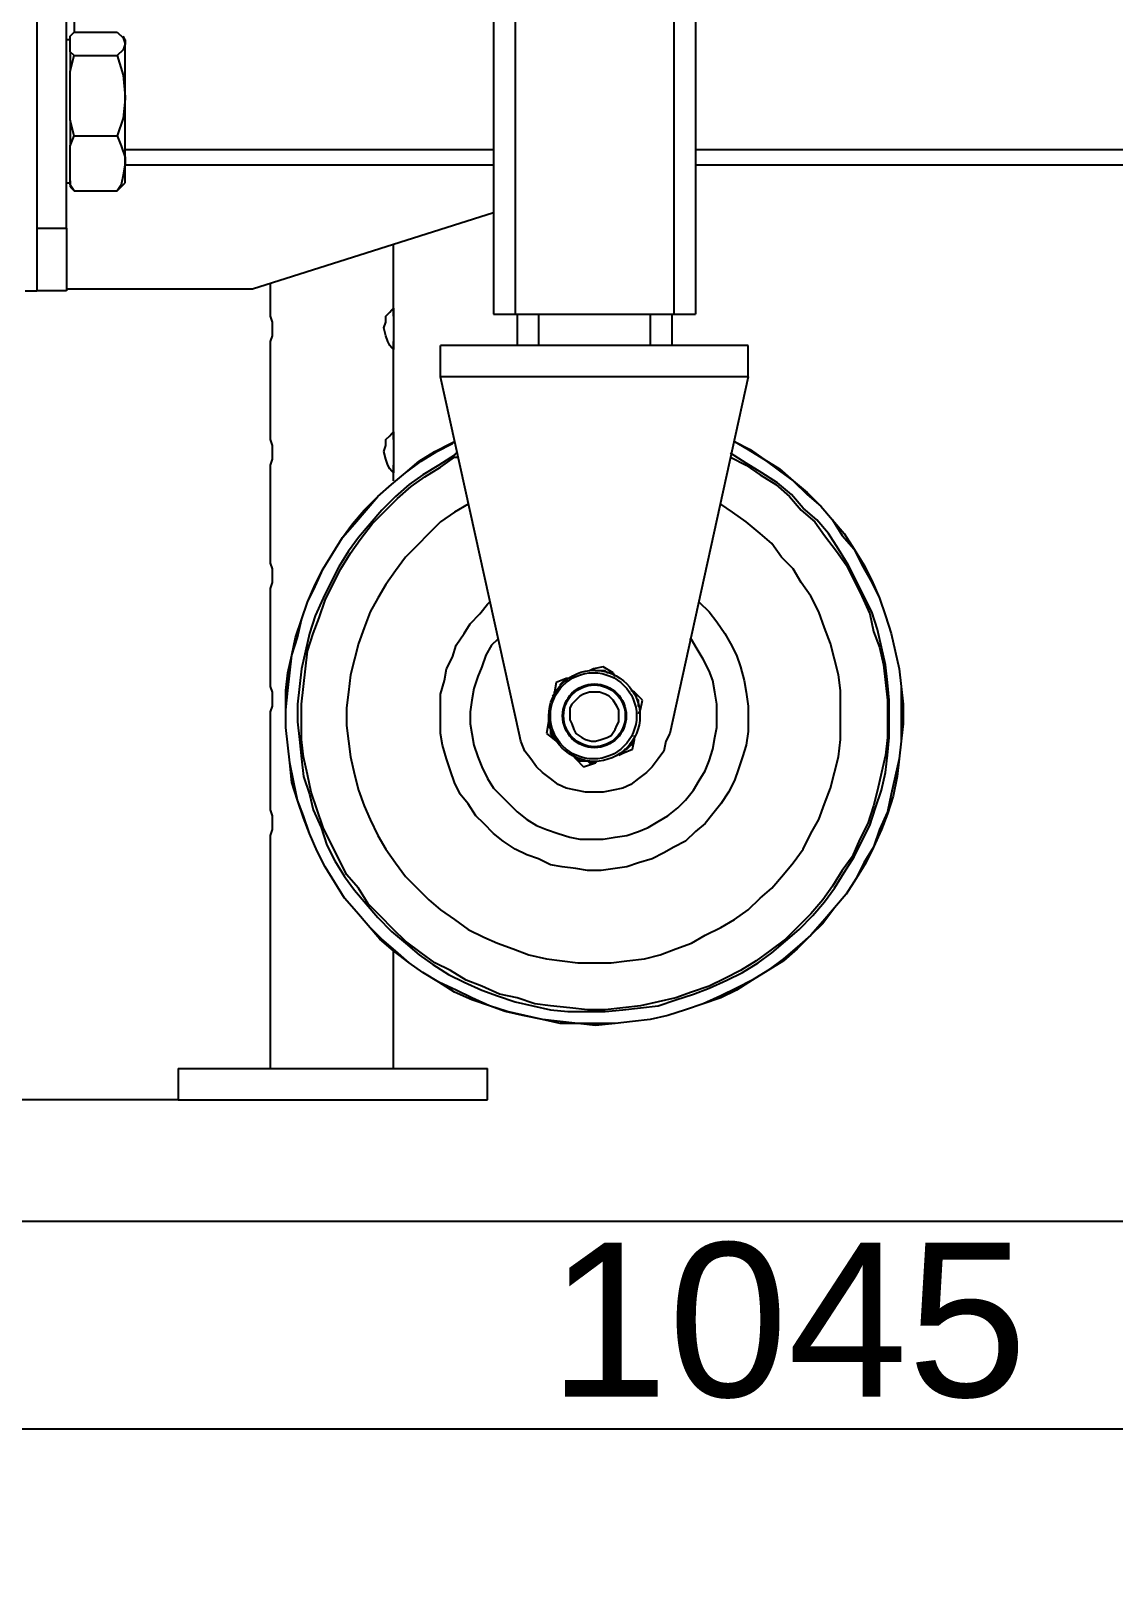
# Model space of a CAD drawing. Extents: x 3 to 592, y 5 to 207.
# Drawn here: x 189.48 to 208.97, y 125.32 to 153.33 of the extents above; entities that cross this region are included whole.
import ezdxf

# ---------------------------------------------------------------- set-up
doc = ezdxf.new("R2010")
doc.units = 0
doc.layers.get('0').update_dxf_attribs({"linetype": 'CONTINUOUS'})
picture_1 = doc.add_image_def('image3.jpg', size_in_pixel=(600, 560))

msp = doc.modelspace()

# ---------------------------------------------------------------- linework, layer by layer
at = {"color": 7}
for points in [[(189.582778, 172.896389), (189.582778, 148.660556)], [(190.111944, 149.789444), (190.111944, 171.7675)], [(201.048056, 170.991389), (201.048056, 148.237222)], [(201.436111, 170.991389), (201.436111, 148.237222)], [(197.8025, 169.509722), (197.8025, 148.237222)], [(198.190556, 169.439167), (198.190556, 148.237222)], [(190.253056, 159.385), (190.253056, 153.317222)], [(190.1825, 153.246667), (190.253056, 153.317222)], [(190.1825, 153.105556), (190.1825, 153.246667)], [(190.253056, 153.317222), (191.029167, 153.317222)], [(191.029167, 153.317222), (191.135, 153.211389), (191.170278, 153.105556)], [(191.170278, 153.176111), (191.135, 153.246667)], [(190.1825, 153.176111), (190.111944, 153.176111)], [(190.1825, 152.964444), (190.1825, 153.105556)], [(190.253056, 152.893889), (190.1825, 152.964444)], [(190.1825, 152.964444), (190.1825, 152.929167), (190.1825, 152.893889), (190.1825, 152.858611), (190.1825, 152.823333), (190.1825, 152.752778), (190.1825, 152.7175), (190.1825, 152.646944), (190.1825, 152.611667)], [(191.170278, 153.105556), (191.135, 152.999722), (191.029167, 152.893889)], [(191.170278, 153.176111), (191.170278, 153.140833), (191.170278, 153.105556)], [(191.170278, 152.153056), (191.170278, 152.329444), (191.170278, 152.470556), (191.170278, 152.611667), (191.170278, 152.752778), (191.170278, 152.858611), (191.170278, 152.964444), (191.170278, 153.035), (191.170278, 153.105556)], [(190.1825, 152.611667), (190.253056, 152.893889)], [(190.253056, 152.893889), (191.029167, 152.893889)], [(191.029167, 152.893889), (191.135, 152.541111), (191.170278, 152.153056)], [(190.1825, 152.153056), (190.1825, 152.611667)], [(190.1825, 151.729722), (190.1825, 152.153056)], [(191.170278, 152.153056), (191.170278, 152.117778), (191.135, 151.765), (191.029167, 151.4475)], [(191.170278, 150.953611), (191.170278, 151.059444), (191.170278, 151.200556), (191.170278, 151.341667), (191.170278, 151.518056), (191.170278, 151.659167), (191.170278, 151.835556), (191.170278, 152.011944), (191.170278, 152.153056)], [(190.253056, 151.4475), (190.1825, 151.729722)], [(190.1825, 151.729722), (190.1825, 151.659167), (190.1825, 151.588611), (190.1825, 151.553333), (190.1825, 151.482778), (190.1825, 151.412222), (190.1825, 151.376944), (190.1825, 151.306389), (190.1825, 151.271111)], [(190.1825, 151.271111), (190.253056, 151.4475)], [(190.253056, 151.4475), (191.029167, 151.4475)], [(191.029167, 151.4475), (191.099722, 151.271111), (191.170278, 151.059444), (191.170278, 150.953611)], [(190.1825, 150.953611), (190.1825, 151.271111)], [(191.170278, 151.200556), (197.8025, 151.200556)], [(201.436111, 151.200556), (210.220278, 151.200556)], [(190.1825, 150.636111), (190.1825, 150.953611)], [(191.170278, 150.953611), (191.135, 150.741944), (191.099722, 150.565556), (191.029167, 150.459722)], [(191.170278, 150.600833), (191.170278, 150.636111), (191.170278, 150.706667), (191.170278, 150.741944), (191.170278, 150.847778), (191.170278, 150.953611)], [(197.8025, 150.918333), (191.170278, 150.918333)], [(210.114444, 150.918333), (201.436111, 150.918333)], [(190.111944, 150.600833), (190.1825, 150.600833)], [(190.253056, 150.459722), (190.1825, 150.565556), (190.1825, 150.636111)], [(190.1825, 150.636111), (190.1825, 150.600833), (190.1825, 150.565556), (190.1825, 150.530278)], [(190.1825, 150.530278), (190.253056, 150.459722)], [(190.253056, 150.459722), (191.029167, 150.459722)], [(191.029167, 150.459722), (191.135, 150.565556)], [(191.135, 150.565556), (191.170278, 150.600833)], [(193.463333, 148.695833), (197.8025, 150.071667)], [(189.582778, 149.789444), (190.111944, 149.789444)], [(190.111944, 149.789444), (190.111944, 149.613056), (190.111944, 149.471944), (190.111944, 149.330833), (190.111944, 149.189722), (190.111944, 149.048611), (190.111944, 148.942778), (190.111944, 148.836944), (190.111944, 148.766389), (190.111944, 148.695833), (190.111944, 148.660556)], [(196.003333, 148.201944), (196.003333, 149.507222)], [(193.780833, 148.801667), (193.780833, 148.201944)], [(189.371111, 148.660556), (189.441667, 148.660556), (189.476944, 148.660556), (189.512222, 148.660556), (189.5475, 148.660556), (189.582778, 148.660556)], [(190.111944, 148.660556), (189.582778, 148.660556)], [(190.111944, 148.695833), (193.463333, 148.695833)], [(193.780833, 148.201944), (193.816111, 148.096111), (193.816111, 147.990278)], [(197.8025, 148.237222), (197.837778, 148.237222), (197.873056, 148.237222), (197.908333, 148.237222), (197.978889, 148.237222), (198.049444, 148.237222), (198.12, 148.237222), (198.190556, 148.237222)], [(198.190556, 148.237222), (201.048056, 148.237222)], [(198.225833, 148.237222), (198.225833, 147.672778)], [(198.613889, 148.237222), (198.613889, 147.672778)], [(200.624722, 148.237222), (200.624722, 147.672778)], [(201.012778, 148.237222), (201.012778, 147.672778)], [(201.048056, 148.237222), (201.118611, 148.237222), (201.189167, 148.237222), (201.259722, 148.237222), (201.295, 148.237222), (201.365556, 148.237222), (201.400833, 148.237222), (201.436111, 148.237222)], [(193.816111, 147.990278), (193.816111, 147.849167), (193.780833, 147.743333)], [(193.780833, 147.743333), (193.780833, 145.979444)], [(196.003333, 145.979444), (196.003333, 147.743333)], [(196.85, 147.108333), (196.85, 147.672778)], [(202.388611, 147.672778), (196.85, 147.672778)], [(202.388611, 147.108333), (202.388611, 147.672778)], [(202.388611, 147.108333), (196.85, 147.108333)], [(198.261111, 140.687778), (196.85, 147.108333)], [(202.388611, 147.108333), (200.9775, 140.687778)], [(193.780833, 145.979444), (193.816111, 145.873611), (193.816111, 145.767778)], [(193.816111, 145.767778), (193.816111, 145.626667), (193.780833, 145.520833)], [(204.293611, 144.003889), (204.434722, 143.721667), (204.611111, 143.404167), (204.752222, 143.121944), (204.858056, 142.804444), (204.963889, 142.486944), (205.034444, 142.169444), (205.105, 141.851944), (205.140278, 141.534444), (205.140278, 141.216944), (205.140278, 140.864167), (205.140278, 140.546667), (205.105, 140.229167), (205.034444, 139.911667), (204.963889, 139.594167), (204.893333, 139.276667), (204.752222, 138.959167), (204.646389, 138.641667), (204.47, 138.359444), (204.328889, 138.077222), (204.1525, 137.795), (203.940833, 137.548056), (203.729167, 137.301111), (203.5175, 137.054167), (203.270556, 136.8425), (203.023611, 136.630833), (202.741389, 136.419167), (202.459167, 136.242778), (202.176944, 136.101667), (201.894722, 135.960556), (201.577222, 135.819444), (201.259722, 135.713611), (200.942222, 135.607778), (200.624722, 135.537222), (200.307222, 135.501944), (199.989722, 135.466667), (199.636944, 135.466667), (199.319444, 135.466667), (199.001944, 135.501944), (198.684444, 135.537222), (198.366944, 135.607778), (198.049444, 135.678333), (197.731944, 135.784167), (197.414444, 135.925278), (197.132222, 136.066389), (196.814722, 136.2075), (196.5325, 136.383889), (196.285556, 136.560278), (196.038611, 136.771944), (195.791667, 136.983611), (195.544722, 137.230556), (195.333056, 137.4775), (195.121389, 137.724444), (194.945, 138.006667), (194.768611, 138.288889), (194.6275, 138.571111), (194.486389, 138.888611), (194.380556, 139.206111), (194.274722, 139.488333), (194.204167, 139.805833), (194.133611, 140.158611), (194.098333, 140.476111), (194.063056, 140.793611), (194.063056, 141.111111), (194.098333, 141.463889), (194.133611, 141.781389), (194.168889, 142.098889), (194.274722, 142.416389), (194.345278, 142.733889), (194.451111, 143.051389), (194.592222, 143.333611), (194.733333, 143.651111), (194.909722, 143.933333), (195.086111, 144.215556), (195.297778, 144.4625), (195.509444, 144.709444), (195.721111, 144.956389), (195.968056, 145.168056), (196.215, 145.379722), (196.497222, 145.591389), (196.779444, 145.767778), (197.061667, 145.908889), (197.096944, 145.944167)], [(194.945, 138.006667), (194.768611, 138.288889), (194.6275, 138.571111), (194.486389, 138.888611), (194.380556, 139.170833), (194.274722, 139.488333), (194.168889, 139.805833), (194.133611, 140.158611), (194.098333, 140.476111), (194.063056, 140.793611), (194.063056, 141.111111), (194.063056, 141.463889), (194.098333, 141.781389), (194.168889, 142.098889), (194.239444, 142.416389), (194.345278, 142.733889), (194.451111, 143.051389), (194.592222, 143.368889), (194.733333, 143.651111), (194.909722, 143.933333), (195.086111, 144.215556), (195.2625, 144.4625), (195.474167, 144.709444), (195.721111, 144.956389), (195.968056, 145.168056), (196.215, 145.379722), (196.461944, 145.591389), (196.744167, 145.767778), (197.026389, 145.908889), (197.096944, 145.944167)], [(197.132222, 145.7325), (197.096944, 145.697222), (196.814722, 145.520833), (196.5325, 145.344444), (196.285556, 145.168056), (196.038611, 144.956389), (195.791667, 144.709444), (195.58, 144.4625), (195.368333, 144.215556), (195.191944, 143.968611), (195.015556, 143.686389), (194.874444, 143.404167), (194.733333, 143.121944), (194.592222, 142.804444), (194.486389, 142.486944), (194.415833, 142.169444), (194.345278, 141.851944), (194.31, 141.534444), (194.274722, 141.216944), (194.274722, 140.899444), (194.31, 140.581944), (194.345278, 140.229167), (194.380556, 139.911667), (194.486389, 139.594167), (194.556944, 139.311944), (194.698056, 138.994444), (194.803889, 138.676944), (194.945, 138.394722), (195.121389, 138.1125)], [(202.141667, 145.944167), (202.423889, 145.803056), (202.670833, 145.626667), (202.953056, 145.450278), (203.2, 145.238611), (203.446944, 145.026944), (203.693889, 144.78), (203.905556, 144.533056), (204.117222, 144.286111), (204.293611, 144.003889), (204.47, 143.721667), (204.611111, 143.439444), (204.752222, 143.121944), (204.858056, 142.804444), (204.963889, 142.486944), (205.034444, 142.169444), (205.105, 141.851944), (205.140278, 141.534444), (205.175556, 141.216944), (205.175556, 140.864167), (205.140278, 140.546667), (205.105, 140.229167), (205.069722, 139.911667), (204.999167, 139.558889), (204.893333, 139.241389), (204.7875, 138.959167), (204.646389, 138.641667), (204.505278, 138.359444), (204.328889, 138.077222), (204.1525, 137.795), (203.940833, 137.548056), (203.729167, 137.265833), (203.5175, 137.054167), (203.270556, 136.807222), (203.023611, 136.595556), (202.741389, 136.419167), (202.459167, 136.242778), (202.176944, 136.066389), (201.894722, 135.925278), (201.577222, 135.819444), (201.259722, 135.713611), (200.942222, 135.607778), (200.624722, 135.537222), (200.307222, 135.501944), (199.989722, 135.466667), (199.636944, 135.431389), (199.319444, 135.466667), (199.001944, 135.466667), (198.684444, 135.537222), (198.331667, 135.607778), (198.014167, 135.678333), (197.731944, 135.784167), (197.414444, 135.89), (197.096944, 136.031111), (196.814722, 136.2075), (196.5325, 136.383889), (196.285556, 136.560278), (196.003333, 136.771944), (195.756389, 136.983611), (195.544722, 137.230556), (195.333056, 137.4775), (195.121389, 137.724444), (194.945, 138.006667)], [(195.121389, 138.1125), (195.297778, 137.865556), (195.509444, 137.618611), (195.721111, 137.371667), (195.968056, 137.124722), (196.215, 136.913056), (196.461944, 136.701389), (196.708889, 136.525), (196.991111, 136.348611), (197.273333, 136.2075), (197.590833, 136.066389), (197.873056, 135.960556), (198.190556, 135.854722), (198.508056, 135.784167), (198.825556, 135.713611), (199.143056, 135.678333), (199.495833, 135.678333), (199.813333, 135.678333), (200.130833, 135.713611), (200.448333, 135.748889), (200.765833, 135.784167), (201.083333, 135.89), (201.400833, 135.995833), (201.683056, 136.101667), (202.000556, 136.242778), (202.282778, 136.383889), (202.565, 136.560278), (202.811944, 136.736667), (203.058889, 136.948333), (203.305833, 137.16), (203.552778, 137.406944), (203.764444, 137.653889), (203.940833, 137.900833), (204.117222, 138.183056), (204.293611, 138.465278), (204.434722, 138.7475), (204.575833, 139.029722), (204.681667, 139.347222), (204.7875, 139.664722), (204.858056, 139.982222), (204.893333, 140.299722), (204.928611, 140.617222), (204.928611, 140.934722), (204.928611, 141.2875), (204.893333, 141.605), (204.858056, 141.9225), (204.7875, 142.24), (204.716944, 142.5575), (204.611111, 142.875), (204.47, 143.157222), (204.328889, 143.439444), (204.187778, 143.721667), (204.011389, 144.003889), (203.835, 144.286111), (203.623333, 144.533056), (203.376389, 144.744722), (203.164722, 144.991667), (202.917778, 145.203333), (202.635556, 145.379722), (202.353333, 145.556111), (202.071111, 145.7325)], [(202.141667, 145.944167), (202.388611, 145.803056), (202.670833, 145.626667), (202.953056, 145.415), (203.2, 145.238611), (203.446944, 144.991667), (203.693889, 144.78), (203.905556, 144.533056), (204.081944, 144.250833), (204.293611, 144.003889)], [(193.780833, 145.520833), (193.780833, 143.756944)], [(195.156667, 138.147778), (195.015556, 138.43), (194.874444, 138.712222), (194.733333, 138.994444), (194.6275, 139.311944), (194.521667, 139.629444), (194.451111, 139.946944), (194.380556, 140.264444), (194.345278, 140.581944), (194.345278, 140.899444), (194.345278, 141.216944), (194.380556, 141.534444), (194.415833, 141.851944), (194.451111, 142.169444), (194.556944, 142.486944), (194.662778, 142.769167), (194.768611, 143.086667), (194.909722, 143.368889), (195.050833, 143.651111), (195.227222, 143.933333), (195.403611, 144.180278), (195.615278, 144.4625), (195.826944, 144.674167), (196.073889, 144.921111), (196.320833, 145.132778), (196.567778, 145.309167), (196.85, 145.485556), (197.096944, 145.661944), (197.1675, 145.661944)], [(202.071111, 145.661944), (202.353333, 145.520833), (202.600278, 145.344444), (202.8825, 145.168056), (203.129444, 144.956389), (203.341111, 144.709444), (203.588056, 144.497778), (203.764444, 144.250833), (203.976111, 143.968611), (204.1525, 143.721667), (204.293611, 143.439444), (204.434722, 143.157222), (204.575833, 142.839722), (204.646389, 142.522222), (204.752222, 142.24), (204.822778, 141.9225), (204.858056, 141.605), (204.893333, 141.2875), (204.893333, 140.934722), (204.893333, 140.617222), (204.858056, 140.299722), (204.7875, 139.982222), (204.716944, 139.664722), (204.646389, 139.3825), (204.540556, 139.065), (204.399444, 138.782778), (204.258333, 138.465278), (204.081944, 138.218333), (203.905556, 137.936111), (203.729167, 137.689167), (203.5175, 137.442222), (203.270556, 137.195278), (203.058889, 136.983611), (202.776667, 136.771944), (202.529722, 136.595556), (202.2475, 136.419167), (201.965278, 136.278056), (201.683056, 136.136944), (201.365556, 136.031111), (201.083333, 135.925278), (200.765833, 135.854722), (200.448333, 135.784167), (200.130833, 135.748889), (199.813333, 135.713611), (199.495833, 135.713611), (199.178333, 135.748889), (198.825556, 135.784167), (198.543333, 135.819444), (198.225833, 135.925278), (197.908333, 135.995833), (197.590833, 136.136944), (197.308611, 136.242778), (197.026389, 136.419167), (196.744167, 136.560278), (196.497222, 136.736667), (196.215, 136.948333), (196.003333, 137.16), (195.756389, 137.406944), (195.544722, 137.618611), (195.368333, 137.900833), (195.156667, 138.147778)], [(196.003333, 145.238611), (196.003333, 145.520833)], [(197.343889, 144.815278), (197.096944, 144.674167), (196.85, 144.497778), (196.638333, 144.286111), (196.426667, 144.074444), (196.215, 143.862778), (196.038611, 143.615833), (195.862222, 143.368889), (195.721111, 143.121944), (195.58, 142.875), (195.474167, 142.592778), (195.368333, 142.310556), (195.297778, 142.028333), (195.227222, 141.746111), (195.191944, 141.428611), (195.156667, 141.146389), (195.156667, 140.828889), (195.191944, 140.546667), (195.227222, 140.264444), (195.297778, 139.946944), (195.368333, 139.664722), (195.474167, 139.3825), (195.58, 139.135556), (195.721111, 138.853333), (195.862222, 138.606389), (196.038611, 138.359444), (196.215, 138.1125), (196.426667, 137.900833), (196.638333, 137.689167), (196.85, 137.512778), (197.096944, 137.336389), (197.343889, 137.16), (197.626111, 137.018889), (197.873056, 136.913056), (198.155278, 136.807222), (198.4375, 136.701389), (198.755, 136.630833), (199.037222, 136.595556), (199.319444, 136.560278), (199.636944, 136.560278), (199.919167, 136.560278), (200.201389, 136.595556), (200.518889, 136.630833), (200.801111, 136.701389), (201.083333, 136.807222), (201.365556, 136.913056), (201.6125, 137.054167), (201.894722, 137.195278), (202.141667, 137.336389), (202.388611, 137.512778), (202.600278, 137.724444), (202.811944, 137.900833), (203.023611, 138.147778), (203.2, 138.359444), (203.376389, 138.606389), (203.5175, 138.888611), (203.658611, 139.135556), (203.764444, 139.417778), (203.870278, 139.7), (203.940833, 139.982222), (204.011389, 140.264444), (204.046667, 140.581944), (204.046667, 140.864167), (204.046667, 141.146389), (204.046667, 141.463889), (204.011389, 141.746111), (203.940833, 142.028333), (203.870278, 142.310556), (203.764444, 142.592778), (203.658611, 142.875), (203.5175, 143.157222), (203.341111, 143.404167)], [(203.341111, 143.404167), (203.2, 143.651111), (202.988333, 143.862778), (202.811944, 144.109722), (202.600278, 144.286111), (202.353333, 144.497778), (202.106389, 144.674167), (201.894722, 144.815278)], [(193.780833, 143.756944), (193.816111, 143.651111), (193.816111, 143.545278)], [(193.816111, 143.545278), (193.816111, 143.404167), (193.780833, 143.298333)], [(193.780833, 143.298333), (193.780833, 141.534444)], [(201.965278, 142.486944), (202.071111, 142.310556), (202.176944, 142.098889), (202.2475, 141.887222), (202.318056, 141.640278), (202.353333, 141.428611), (202.388611, 141.181667), (202.388611, 140.97), (202.388611, 140.723056), (202.353333, 140.476111), (202.282778, 140.264444), (202.212222, 140.052778), (202.141667, 139.841111), (202.035833, 139.629444), (201.894722, 139.417778), (201.753611, 139.241389), (201.6125, 139.065), (201.436111, 138.923889), (201.259722, 138.7475), (201.048056, 138.641667), (200.871667, 138.535833), (200.66, 138.43), (200.413056, 138.359444), (200.201389, 138.288889), (199.989722, 138.253611), (199.742778, 138.218333), (199.495833, 138.218333), (199.284167, 138.253611), (199.037222, 138.288889), (198.825556, 138.324167), (198.613889, 138.43), (198.402222, 138.500556), (198.190556, 138.606389), (197.978889, 138.7475), (197.8025, 138.888611), (197.626111, 139.065), (197.485, 139.206111), (197.343889, 139.417778), (197.202778, 139.594167), (197.096944, 139.805833), (197.026389, 140.0175), (196.955833, 140.229167), (196.885278, 140.476111), (196.85, 140.687778), (196.85, 140.934722), (196.85, 141.146389), (196.85, 141.393333), (196.920556, 141.640278), (196.955833, 141.851944), (197.061667, 142.063611), (197.132222, 142.275278), (197.273333, 142.486944), (197.379167, 142.663333), (197.555556, 142.839722), (197.696667, 143.016111), (197.731944, 143.051389)], [(201.506667, 143.051389), (201.683056, 142.875), (201.824167, 142.698611), (201.965278, 142.486944)], [(197.873056, 142.381111), (197.767222, 142.275278), (197.661389, 142.098889), (197.590833, 141.887222), (197.520278, 141.710833), (197.449722, 141.499167), (197.414444, 141.2875), (197.379167, 141.075833), (197.379167, 140.864167), (197.414444, 140.687778), (197.449722, 140.476111), (197.520278, 140.264444), (197.590833, 140.088056), (197.696667, 139.876389), (197.8025, 139.7), (197.943611, 139.558889), (198.084722, 139.417778), (198.225833, 139.276667), (198.402222, 139.135556), (198.578611, 139.029722), (198.755, 138.959167), (198.966667, 138.888611), (199.178333, 138.818056), (199.354722, 138.782778), (199.566389, 138.782778), (199.778056, 138.782778), (199.989722, 138.818056), (200.201389, 138.853333), (200.413056, 138.923889), (200.589444, 138.994444), (200.765833, 139.100278), (200.942222, 139.206111), (201.118611, 139.347222), (201.259722, 139.488333), (201.400833, 139.664722), (201.506667, 139.841111), (201.6125, 140.0175), (201.683056, 140.193889), (201.753611, 140.405556), (201.788889, 140.617222), (201.824167, 140.793611), (201.824167, 141.005278), (201.824167, 141.216944), (201.788889, 141.428611), (201.753611, 141.640278), (201.683056, 141.816667), (201.577222, 142.028333), (201.471389, 142.204722)], [(201.471389, 142.204722), (201.365556, 142.381111), (201.330278, 142.381111)], [(199.601667, 141.851944), (199.531111, 141.816667)], [(199.778056, 141.887222), (199.601667, 141.851944)], [(199.954444, 141.781389), (199.919167, 141.781389), (199.848611, 141.781389), (199.813333, 141.816667), (199.778056, 141.816667), (199.742778, 141.816667), (199.672222, 141.816667), (199.636944, 141.816667), (199.601667, 141.851944)], [(199.954444, 141.781389), (199.778056, 141.887222)], [(199.989722, 141.710833), (199.954444, 141.781389)], [(193.780833, 141.534444), (193.816111, 141.428611), (193.816111, 141.322778)], [(199.107778, 141.675556), (199.0725, 141.640278), (199.037222, 141.605), (199.001944, 141.569722), (199.001944, 141.534444), (198.966667, 141.499167), (198.931389, 141.463889), (198.896111, 141.428611), (198.896111, 141.393333)], [(198.931389, 141.605), (198.896111, 141.393333)], [(199.107778, 141.675556), (198.931389, 141.605)], [(199.178333, 141.675556), (199.107778, 141.675556)], [(193.816111, 141.322778), (193.816111, 141.181667), (193.780833, 141.075833)], [(198.896111, 141.393333), (198.860833, 141.358056)], [(200.3425, 141.428611), (200.271944, 141.463889)], [(200.448333, 141.111111), (200.448333, 141.146389), (200.413056, 141.181667), (200.413056, 141.216944), (200.413056, 141.2875), (200.377778, 141.322778), (200.377778, 141.358056), (200.3425, 141.393333), (200.3425, 141.428611)], [(200.483611, 141.2875), (200.3425, 141.428611)], [(200.448333, 141.111111), (200.483611, 141.2875)], [(193.780833, 141.075833), (193.780833, 139.311944)], [(198.790278, 140.97), (198.790278, 140.899444)], [(200.413056, 141.040556), (200.448333, 141.111111)], [(200.9775, 140.687778), (200.906944, 140.546667), (200.871667, 140.370278), (200.765833, 140.229167), (200.66, 140.088056), (200.554167, 139.982222), (200.413056, 139.876389), (200.271944, 139.770556), (200.130833, 139.7), (199.954444, 139.664722), (199.778056, 139.629444), (199.601667, 139.629444), (199.460556, 139.629444), (199.284167, 139.664722), (199.107778, 139.7), (198.966667, 139.770556), (198.825556, 139.876389), (198.684444, 139.982222), (198.578611, 140.088056), (198.472778, 140.229167), (198.366944, 140.370278), (198.296389, 140.546667), (198.261111, 140.687778)], [(198.790278, 140.899444), (198.755, 140.687778)], [(198.755, 140.687778), (198.896111, 140.581944)], [(198.790278, 140.899444), (198.790278, 140.864167), (198.790278, 140.828889), (198.825556, 140.758333), (198.825556, 140.723056), (198.825556, 140.687778), (198.860833, 140.6525), (198.860833, 140.617222), (198.896111, 140.581944)], [(200.3425, 140.581944), (200.3425, 140.6525)], [(198.896111, 140.581944), (198.931389, 140.546667)], [(200.130833, 140.335), (200.166111, 140.370278), (200.166111, 140.405556), (200.201389, 140.405556), (200.236667, 140.440833), (200.271944, 140.476111), (200.307222, 140.511389), (200.307222, 140.546667), (200.3425, 140.581944)], [(200.130833, 140.335), (200.307222, 140.405556)], [(200.307222, 140.405556), (200.3425, 140.581944)], [(199.248889, 140.264444), (199.284167, 140.229167)], [(199.284167, 140.229167), (199.319444, 140.229167), (199.354722, 140.193889), (199.425278, 140.193889), (199.460556, 140.193889), (199.495833, 140.193889), (199.531111, 140.158611), (199.566389, 140.158611), (199.636944, 140.158611)], [(199.284167, 140.229167), (199.425278, 140.088056)], [(199.425278, 140.088056), (199.636944, 140.158611)], [(199.636944, 140.158611), (199.672222, 140.193889)], [(200.060278, 140.299722), (200.130833, 140.335)], [(193.780833, 139.311944), (193.816111, 139.206111), (193.816111, 139.100278)], [(193.816111, 139.100278), (193.816111, 138.959167), (193.780833, 138.853333)], [(193.780833, 138.853333), (193.780833, 134.655278)], [(196.003333, 134.655278), (196.003333, 136.771944)], [(192.122778, 134.655278), (192.122778, 134.090833)], [(192.122778, 134.655278), (192.158056, 134.655278), (192.228611, 134.655278), (192.299167, 134.655278), (192.369722, 134.655278), (192.475556, 134.655278), (192.616667, 134.655278), (192.757778, 134.655278), (192.898889, 134.655278), (193.075278, 134.655278), (193.251667, 134.655278), (193.428056, 134.655278), (193.639722, 134.655278), (193.851389, 134.655278), (194.063056, 134.655278), (194.31, 134.655278), (194.521667, 134.655278), (194.768611, 134.655278), (194.980278, 134.655278), (195.227222, 134.655278), (195.438889, 134.655278), (195.685833, 134.655278), (195.8975, 134.655278), (196.109167, 134.655278), (196.320833, 134.655278), (196.497222, 134.655278), (196.708889, 134.655278), (196.85, 134.655278), (197.026389, 134.655278), (197.1675, 134.655278), (197.308611, 134.655278), (197.414444, 134.655278), (197.485, 134.655278), (197.555556, 134.655278), (197.626111, 134.655278), (197.661389, 134.655278), (197.696667, 134.655278)], [(197.696667, 134.090833), (197.696667, 134.655278)], [(192.122778, 134.090833), (161.819167, 134.090833)], [(192.122778, 134.090833), (192.158056, 134.090833), (192.228611, 134.090833), (192.299167, 134.090833), (192.369722, 134.090833), (192.475556, 134.090833), (192.616667, 134.090833), (192.757778, 134.090833), (192.898889, 134.090833), (193.075278, 134.090833), (193.251667, 134.090833), (193.428056, 134.090833), (193.639722, 134.090833), (193.851389, 134.090833), (194.063056, 134.090833), (194.31, 134.090833), (194.521667, 134.090833), (194.768611, 134.090833), (194.980278, 134.090833), (195.227222, 134.090833), (195.438889, 134.090833), (195.685833, 134.090833), (195.8975, 134.090833), (196.109167, 134.090833), (196.320833, 134.090833), (196.497222, 134.090833), (196.708889, 134.090833), (196.85, 134.090833), (197.026389, 134.090833), (197.1675, 134.090833), (197.308611, 134.090833), (197.414444, 134.090833), (197.485, 134.090833), (197.555556, 134.090833), (197.626111, 134.090833), (197.661389, 134.090833), (197.696667, 134.090833)], [(173.813611, 128.164167), (231.880833, 128.164167)]]:
    msp.add_lwpolyline(points, dxfattribs=at)
for points in [[(195.826944, 147.990278), (195.862222, 148.096111), (195.862222, 148.201944), (195.932778, 148.2725), (195.968056, 148.307778), (196.003333, 148.343056), (196.003333, 148.307778), (196.003333, 148.237222), (196.003333, 148.131389), (196.003333, 148.025556), (196.003333, 147.919722), (196.003333, 147.813889), (196.003333, 147.708056), (196.003333, 147.6375), (196.003333, 147.602222), (195.968056, 147.6375), (195.932778, 147.672778), (195.8975, 147.743333), (195.862222, 147.849167)], [(195.826944, 145.767778), (195.862222, 145.873611), (195.862222, 145.979444), (195.932778, 146.05), (195.968056, 146.085278), (196.003333, 146.120556), (196.003333, 146.085278), (196.003333, 146.014722), (196.003333, 145.908889), (196.003333, 145.803056), (196.003333, 145.697222), (196.003333, 145.591389), (196.003333, 145.485556), (196.003333, 145.415), (196.003333, 145.379722), (195.968056, 145.415), (195.932778, 145.450278), (195.8975, 145.520833), (195.862222, 145.626667)], [(199.7075, 141.428611), (199.636944, 141.428611), (199.531111, 141.428611), (199.425278, 141.393333), (199.354722, 141.358056), (199.284167, 141.2875), (199.213611, 141.216944), (199.178333, 141.146389), (199.178333, 141.040556), (199.178333, 140.934722), (199.213611, 140.864167), (199.248889, 140.758333), (199.284167, 140.687778), (199.39, 140.617222), (199.460556, 140.581944), (199.566389, 140.546667), (199.636944, 140.546667), (199.742778, 140.581944), (199.848611, 140.617222), (199.919167, 140.6525), (199.989722, 140.758333), (200.025, 140.828889), (200.060278, 140.899444), (200.060278, 141.005278), (200.060278, 141.111111), (200.025, 141.181667), (199.954444, 141.2875), (199.883889, 141.358056), (199.813333, 141.393333)]]:
    msp.add_lwpolyline(points, close=True, dxfattribs=at)
for centre, radius in [((199.619306, 141.005278), 0.820208), ((199.601667, 141.005278), 0.776111), ((199.619306, 141.005278), 0.573264), ((199.619306, 141.005278), 0.555625)]:
    msp.add_circle(centre, radius, dxfattribs=at)

# ---------------------------------------------------------------- texts
at = {"color": 7, "insert": (198.794291, 131.51655), "char_height": 2.772729, "attachment_point": 1}
msp.add_mtext('{\\fArialUnicodeMS|b0|i0|c0;1045}', dxfattribs=at)

# ---------------------------------------------------------------- pictures from other files: only their frames are drawn
image = msp.add_image(picture_1, insert=(160.681648, 50.463991), size_in_units=(87.012, 81.44024))
image.dxf.flags = 7

doc.saveas('drawing.dxf')
